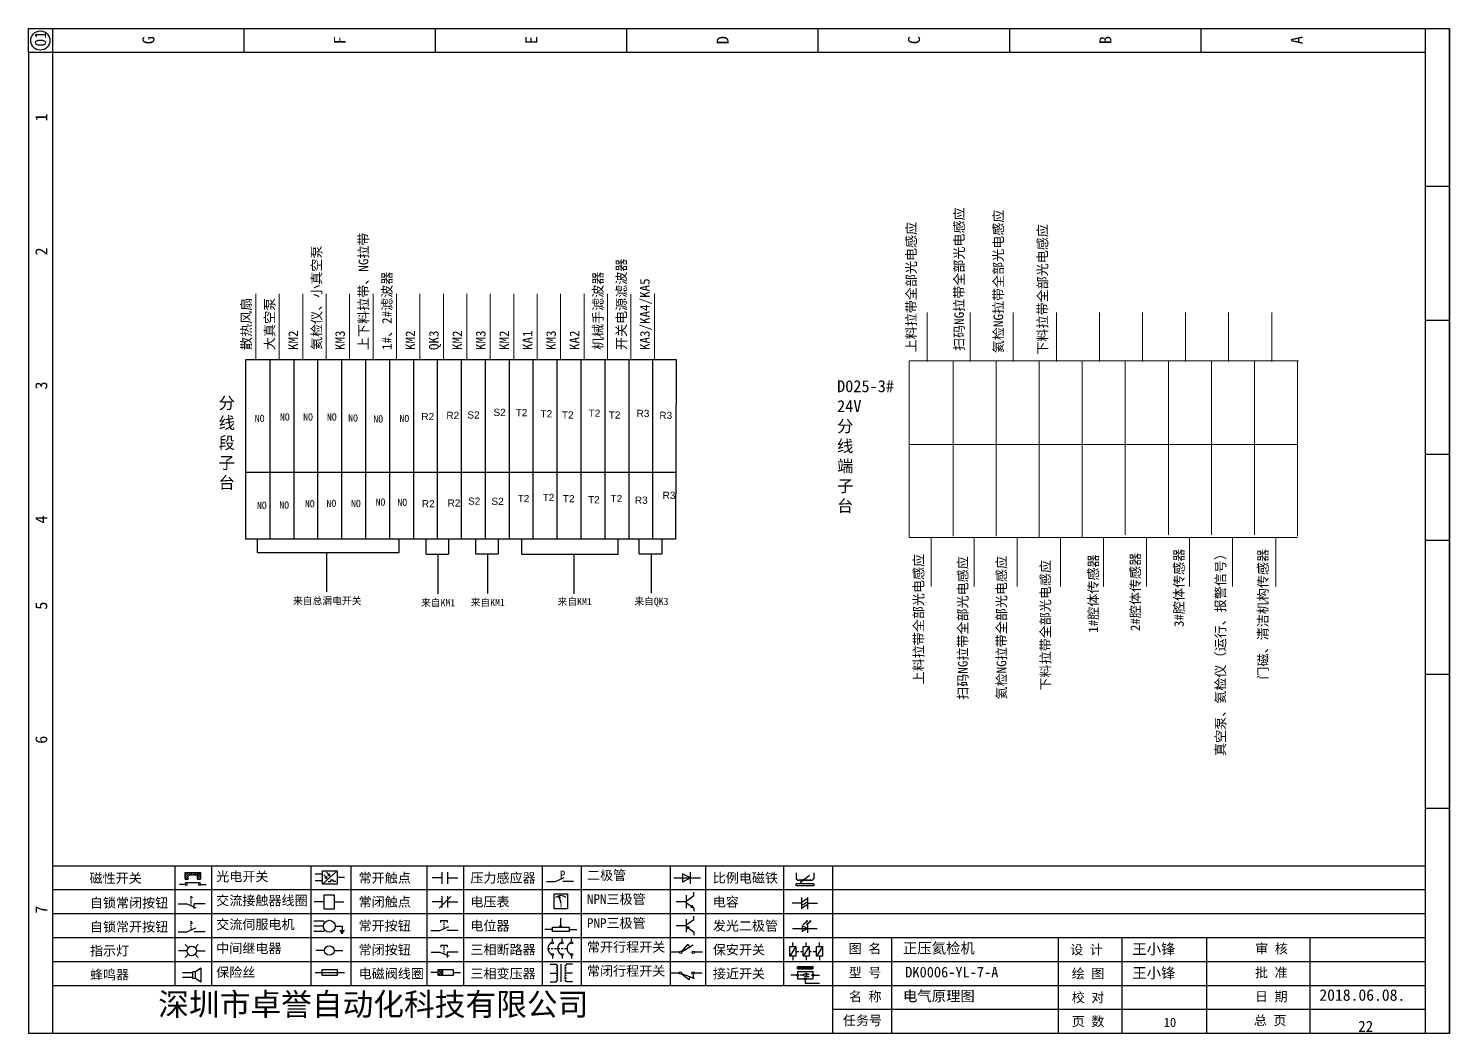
# Model space of a CAD drawing. Header units: millimetres. Extents: x 946 to 4507, y -1073 to 3239.
# Drawn here: x 2937.3 to 3234.3, y 47.2 to 257.2 of the extents above; entities that cross this region are included whole.
import ezdxf

# ---------------------------------------------------------------- set-up
doc = ezdxf.new("R2010")
doc.units = ezdxf.units.MM
doc.layers.add('1', color=3, linetype='Continuous', lineweight=20)
doc.layers.add('圖層1', color=7, linetype='Continuous', lineweight=60)
doc.styles.get("Standard").update_dxf_attribs({"font": ''})
doc.styles.add('样式 8', font='arial.ttf')
doc.styles.add('汉字', font='')
doc.styles.get('Standard').set_extended_font_data('SimSun')
doc.styles.get('汉字').set_extended_font_data('新宋体')

# ---------------------------------------------------------------- blocks, each defined once
blk = doc.blocks.new('磁性开关')
at = {"linetype": 'ByBlock'}
h = blk.add_hatch(dxfattribs=at)
h.set_pattern_fill('ANSI31', color=256, scale=0.1, style=0)
h.paths.add_polyline_path([(-1907.69, -775.29), (-1910.88, -775.29), (-1910.88, -776.69), (-1910.25, -776.69), (-1910.25, -775.79), (-1908.31, -775.79), (-1908.31, -776.69), (-1907.69, -776.69)])
for p, q in [((-1910.91, -777.81), (-1912.09, -777.81)), ((-1910.88, -776.69), (-1910.88, -775.29)), ((-1910.88, -775.29), (-1907.69, -775.29)), ((-1910.88, -776.69), (-1910.25, -776.69)), ((-1910.88, -777.39), (-1907.69, -777.39)), ((-1910.25, -776.69), (-1910.25, -775.79)), ((-1910.25, -775.79), (-1908.31, -775.79)), ((-1908.31, -776.69), (-1908.31, -775.79)), ((-1908.31, -776.69), (-1907.69, -776.69)), ((-1907.69, -775.29), (-1907.69, -776.69)), ((-1907.66, -777.81), (-1906.48, -777.81))]:
    blk.add_line(p, q, dxfattribs=at)
for centre in [(-1910.68, -777.81), (-1907.88, -777.81)]:
    blk.add_circle(centre, 0.225, dxfattribs=at)
blk = doc.blocks.new('*U227')
at = {"linetype": 'ByBlock'}
for p, q in [((-1909.23, -780.45), (-1909.23, -780.67)), ((-1909.23, -780.45), (-1908.92, -780.84)), ((-1909.23, -780.84), (-1909.23, -781.05)), ((-1911.92, -782.07), (-1910.06, -782.07)), ((-1910.06, -782.07), (-1908.18, -782.88)), ((-1909.23, -781.23), (-1909.23, -781.44)), ((-1909.23, -781.61), (-1909.23, -781.83)), ((-1909.23, -782), (-1909.23, -782.21)), ((-1909.23, -782.38), (-1909.23, -782.43)), ((-1908.52, -783.07), (-1908.52, -782.07)), ((-1906.25, -782.07), (-1908.52, -782.07))]:
    blk.add_line(p, q, dxfattribs=at)
blk = doc.blocks.new('*U228')
at = {"linetype": 'ByBlock'}
for p, q in [((-1911.92, -792.89), (-1910.06, -792.89)), ((-1910.06, -792.89), (-1908.18, -792.08)), ((-1908.88, -791.17), (-1909.23, -790.71)), ((-1909.23, -790.71), (-1909.23, -790.92)), ((-1909.23, -791.09), (-1909.23, -791.31)), ((-1909.23, -791.48), (-1909.23, -791.69)), ((-1909.23, -791.86), (-1909.23, -792.08)), ((-1909.23, -792.25), (-1909.23, -792.47)), ((-1906.25, -792.89), (-1908.52, -792.89))]:
    blk.add_line(p, q, dxfattribs=at)
blk = doc.blocks.new('蜂鸣器')
at = {"linetype": 'ByBlock'}
for p, q in [((-1907.17, -795.53), (-1908.25, -796.26)), ((-1907.17, -795.53), (-1907.17, -798.41)), ((-1908.8, -796.48), (-1911.01, -796.48)), ((-1908.8, -797.46), (-1911.01, -797.46)), ((-1908.25, -796.26), (-1908.8, -796.26)), ((-1908.8, -797.68), (-1908.8, -796.26)), ((-1908.25, -797.68), (-1908.8, -797.68)), ((-1908.25, -797.68), (-1908.25, -796.26)), ((-1907.17, -798.41), (-1908.25, -797.68))]:
    blk.add_line(p, q, dxfattribs=at)
blk = doc.blocks.new('指示灯')
at = {"linetype": 'ByBlock'}
for p, q in [((-1854.25, -776.92), (-1856.06, -776.92)), ((-1854.62, -775.59), (-1853.97, -776.23)), ((-1854.62, -778.25), (-1853.97, -777.61)), ((-1851.9, -775.59), (-1852.54, -776.23)), ((-1851.9, -778.25), (-1852.54, -777.61)), ((-1852.26, -776.92), (-1850.45, -776.92))]:
    blk.add_line(p, q, dxfattribs=at)
blk.add_circle((-1853.26, -776.92), 0.992, dxfattribs=at)
blk = doc.blocks.new('光电开关')
at = {"linetype": 'ByBlock'}
h = blk.add_hatch(dxfattribs=at)
h.set_pattern_fill('ANSI31', color=256, scale=0.01, style=0)
h.set_pattern_definition([(45, (0.172267, 0), (-0.0224506403, 0.0224506403), [])])
h.paths.add_polyline_path([(-1882.44, -776.34), (-1882.5, -775.91), (-1882.68, -776.07)])
h.paths.add_polyline_path([(-1882.44, -776.34), (-1882.68, -776.07), (-1882.86, -776.23)])
h.paths.add_polyline_path([(-1883.11, -776.45), (-1883.29, -776.61), (-1883.05, -776.88)])
h.paths.add_polyline_path([(-1883.29, -776.61), (-1883.47, -776.77), (-1883.05, -776.88)])
for p, q in [((-1884.01, -775.96), (-1885.56, -775.96)), ((-1884.01, -777.39), (-1885.56, -777.39)), ((-1880.91, -775.3), (-1884.01, -778.05)), ((-1883.75, -776.09), (-1883.05, -776.88)), ((-1883.11, -776.45), (-1883.47, -776.77)), ((-1883.05, -776.88), (-1883.47, -776.77)), ((-1883.14, -775.55), (-1882.44, -776.34)), ((-1883.05, -776.88), (-1883.11, -776.45)), ((-1882.5, -775.91), (-1882.86, -776.23)), ((-1882.44, -776.34), (-1882.86, -776.23)), ((-1882.78, -777.47), (-1882.23, -777.47)), ((-1882.44, -776.34), (-1882.5, -775.91)), ((-1882.23, -777.47), (-1882.23, -777.14)), ((-1882.23, -777.14), (-1881.78, -777.14)), ((-1881.78, -777.47), (-1881.78, -777.14)), ((-1881.23, -777.47), (-1881.78, -777.47)), ((-1879.37, -776.67), (-1880.91, -776.67))]:
    blk.add_line(p, q, dxfattribs=at)
blk.add_lwpolyline([(-1884.01, -775.3), (-1880.91, -775.3), (-1880.91, -778.05), (-1884.01, -778.05)], close=True, dxfattribs=at)
blk = doc.blocks.new('交流接触器线圈')
at = {"linetype": 'ByBlock'}
for p, q in [((-1880.82, -781.77), (-1882.87, -781.77)), ((-1878.72, -781.77), (-1876.67, -781.77))]:
    blk.add_line(p, q, dxfattribs=at)
blk.add_lwpolyline([(-1880.82, -780.28), (-1878.72, -780.28), (-1878.72, -783.26), (-1880.82, -783.26)], close=True, dxfattribs=at)
blk = doc.blocks.new('交流伺服电机')
at = {"linetype": 'ByBlock'}
for p, q in [((-1880.97, -785.75), (-1882.94, -785.75)), ((-1880.97, -786.85), (-1882.94, -786.85)), ((-1880.97, -785.75), (-1880.65, -786.03)), ((-1878.49, -786.85), (-1877.07, -786.85)), ((-1877.07, -786.85), (-1877.07, -787.72)), ((-1880.97, -787.94), (-1882.94, -787.94)), ((-1880.97, -787.94), (-1880.65, -787.67)), ((-1877.54, -787.72), (-1876.59, -787.72)), ((-1877.38, -788.01), (-1876.75, -788.01)), ((-1877.23, -788.29), (-1876.9, -788.29))]:
    blk.add_line(p, q, dxfattribs=at)
blk.add_circle((-1879.73, -786.85), 1.24, dxfattribs=at)
blk = doc.blocks.new('中间继电器')
at = {"linetype": 'ByBlock'}
for p, q in [((-1880.72, -791.92), (-1882.54, -791.92)), ((-1878.74, -791.92), (-1876.92, -791.92))]:
    blk.add_line(p, q, dxfattribs=at)
blk.add_circle((-1879.73, -791.92), 0.992, dxfattribs=at)
blk = doc.blocks.new('保险丝')
at = {"linetype": 'ByBlock'}
blk.add_line((-1882.72, -796.49), (-1876.55, -796.49), dxfattribs=at)
blk.add_lwpolyline([(-1881.2, -795.86), (-1878.06, -795.86), (-1878.06, -797.12), (-1881.2, -797.12)], close=True, dxfattribs=at)
blk = doc.blocks.new('常开按钮')
at = {"linetype": 'ByBlock'}
for p, q in [((-1910.06, -787.73), (-1908.18, -786.93)), ((-1909.9, -785.68), (-1908.56, -785.68)), ((-1909.9, -785.68), (-1909.9, -786.07)), ((-1909.23, -785.68), (-1909.23, -785.89)), ((-1909.23, -786.06), (-1909.23, -786.28)), ((-1909.23, -786.45), (-1909.23, -786.67)), ((-1909.23, -786.84), (-1909.23, -787.05)), ((-1908.56, -785.68), (-1908.56, -786.07)), ((-1911.92, -787.73), (-1910.06, -787.73)), ((-1909.23, -787.22), (-1909.23, -787.38)), ((-1906.25, -787.73), (-1908.52, -787.73))]:
    blk.add_line(p, q, dxfattribs=at)
blk = doc.blocks.new('常开触点')
at = {"linetype": 'ByBlock'}
for p, q in [((-1853.82, -782.99), (-1853.82, -780.56)), ((-1852.6, -782.99), (-1852.6, -780.56)), ((-1853.82, -781.77), (-1855.88, -781.77)), ((-1852.6, -781.77), (-1850.55, -781.77))]:
    blk.add_line(p, q, dxfattribs=at)
blk = doc.blocks.new('常闭触点')
at = {"linetype": 'ByBlock'}
for p, q in [((-1853.82, -786.77), (-1855.88, -786.77)), ((-1852.01, -785.66), (-1854.43, -788.1)), ((-1853.82, -787.99), (-1853.82, -785.56)), ((-1852.6, -787.99), (-1852.6, -785.56)), ((-1852.6, -786.77), (-1850.55, -786.77))]:
    blk.add_line(p, q, dxfattribs=at)
blk = doc.blocks.new('常闭按钮')
at = {"linetype": 'ByBlock'}
for p, q in [((-1856.13, -792.28), (-1854.28, -792.28)), ((-1854.28, -792.28), (-1852.4, -793.09)), ((-1854.11, -790.83), (-1852.77, -790.83)), ((-1854.11, -790.83), (-1854.11, -791.22)), ((-1853.44, -790.83), (-1853.44, -791.04)), ((-1853.44, -791.21), (-1853.44, -791.43)), ((-1853.44, -791.6), (-1853.44, -791.82)), ((-1853.44, -791.99), (-1853.44, -792.2)), ((-1853.44, -792.37), (-1853.44, -792.53)), ((-1852.77, -790.83), (-1852.77, -791.22)), ((-1850.47, -792.28), (-1852.73, -792.28)), ((-1852.73, -792.28), (-1852.73, -793.43))]:
    blk.add_line(p, q, dxfattribs=at)
blk = doc.blocks.new('电磁阀线圈')
at = {"linetype": 'ByBlock'}
for p, q in [((-1854.61, -795.92), (-1853.75, -797.16)), ((-1853.75, -795.92), (-1854.61, -797.16)), ((-1853.75, -795.92), (-1853.75, -797.16)), ((-1854.61, -796.54), (-1856.17, -796.54)), ((-1851.53, -796.54), (-1849.97, -796.54))]:
    blk.add_line(p, q, dxfattribs=at)
blk.add_lwpolyline([(-1854.61, -795.92), (-1851.53, -795.92), (-1851.53, -797.16), (-1854.61, -797.16)], close=True, dxfattribs=at)
blk = doc.blocks.new('电压表')
at = {"linetype": 'ByBlock'}
for p, q in [((-1814.84, -780.75), (-1814.91, -781.13)), ((-1814.6, -781.05), (-1814.91, -781.13)), ((-1814.84, -780.75), (-1814.46, -782.26)), ((-1814.84, -780.75), (-1814.6, -781.05))]:
    blk.add_line(p, q, dxfattribs=at)
blk.add_lwpolyline([(-1815.84, -780.34), (-1813.07, -780.34), (-1813.07, -783.49), (-1815.84, -783.49)], close=True, dxfattribs=at)
blk.add_arc((-1814.46, -782.26), 1.56, 46.8313, 133.1687, dxfattribs=at)
at = {"linetype": 'ByBlock', "insert": (-1814.7, -782.39), "char_height": 0.75, "width": 0.6768, "attachment_point": 1}
blk.add_mtext('V', dxfattribs=at)
blk = doc.blocks.new('电位器')
at = {"linetype": 'ByBlock'}
for p, q in [((-1814.45, -787.3), (-1814.62, -786.96)), ((-1814.62, -786.96), (-1814.27, -786.96)), ((-1814.45, -787.3), (-1814.45, -785.39)), ((-1814.45, -787.3), (-1814.27, -786.96)), ((-1816.21, -787.75), (-1817.79, -787.75)), ((-1812.68, -787.75), (-1811.1, -787.75))]:
    blk.add_line(p, q, dxfattribs=at)
blk.add_lwpolyline([(-1816.21, -787.3), (-1812.68, -787.3), (-1812.68, -788.2), (-1816.21, -788.2)], close=True, dxfattribs=at)
blk = doc.blocks.new('三相断路器')
at = {"linetype": 'ByBlock'}
for p, q in [((-1816.17, -790.33), (-1816.17, -789.7)), ((-1814.17, -790.33), (-1814.17, -789.7)), ((-1812.18, -790.33), (-1812.18, -789.7)), ((-1817.14, -791.74), (-1816.72, -791.74)), ((-1816.45, -791.74), (-1816.03, -791.74)), ((-1815.76, -791.74), (-1815.34, -791.74)), ((-1815.07, -791.74), (-1814.65, -791.74)), ((-1814.38, -791.74), (-1813.96, -791.74)), ((-1813.69, -791.74), (-1813.27, -791.74)), ((-1816.17, -793.19), (-1816.17, -793.83)), ((-1814.17, -793.19), (-1814.17, -793.83)), ((-1812.18, -793.19), (-1812.18, -793.83))]:
    blk.add_line(p, q, dxfattribs=at)
for centre in [(-1816.17, -790.55), (-1816.17, -792.98), (-1814.17, -790.55), (-1814.17, -792.98), (-1812.18, -790.55), (-1812.18, -792.98)]:
    blk.add_circle(centre, 0.219, dxfattribs=at)
for centre in [(-1815.81, -791.74), (-1813.82, -791.74), (-1811.83, -791.74)]:
    blk.add_arc(centre, 1.32, 115.5791, 244.4209, dxfattribs=at)
blk = doc.blocks.new('三相变压器')
at = {"linetype": 'ByBlock'}
for p, q in [((-1816.69, -795.03), (-1815.37, -795.03)), ((-1815.37, -795.03), (-1815.37, -795.24)), ((-1814.34, -798.7), (-1814.34, -795.04)), ((-1812, -795.03), (-1813.32, -795.03)), ((-1813.32, -795.03), (-1813.32, -795.24)), ((-1816.69, -796.87), (-1815.37, -796.87)), ((-1816.69, -798.71), (-1815.37, -798.71)), ((-1815.37, -798.71), (-1815.37, -798.5)), ((-1812, -796.87), (-1813.32, -796.87)), ((-1813.32, -798.71), (-1813.32, -798.5)), ((-1812, -798.71), (-1813.32, -798.71))]:
    blk.add_line(p, q, dxfattribs=at)
for centre, start, end in [((-1815.37, -795.51), 270, 90), ((-1815.37, -796.06), 270, 90), ((-1813.32, -795.51), 90, 270), ((-1813.32, -796.06), 90, 270), ((-1815.37, -796.6), 270, 90), ((-1815.37, -797.14), 270, 90), ((-1815.37, -797.68), 270, 90), ((-1815.37, -798.23), 270, 90), ((-1813.32, -796.6), 90, 270), ((-1813.32, -797.14), 90, 270), ((-1813.32, -797.68), 90, 270), ((-1813.32, -798.23), 90, 270)]:
    blk.add_arc(centre, 0.271, start, end, dxfattribs=at)
blk = doc.blocks.new('压力感应器')
at = {"linetype": 'ByBlock'}
for p, q in [((-1817.44, -777.73), (-1815.59, -777.73)), ((-1815.59, -777.73), (-1813.71, -776.93)), ((-1811.78, -777.73), (-1814.05, -777.73))]:
    blk.add_line(p, q, dxfattribs=at)
at = {"linetype": 'ByBlock', "insert": (-1814.65, -775.48), "char_height": 1.68, "width": 1.2242, "attachment_point": 1}
blk.add_mtext('{\\fNSimSun|b0|i0|c134|p49;P}', dxfattribs=at)
blk = doc.blocks.new('二极管')
at = {"linetype": 'ByBlock'}
for p, q in [((-1787.52, -776.77), (-1781.92, -776.77)), ((-1783.97, -776.77), (-1785.69, -775.9)), ((-1785.69, -775.9), (-1785.69, -777.65)), ((-1783.97, -776.77), (-1785.69, -777.65)), ((-1783.97, -777.99), (-1783.97, -775.56))]:
    blk.add_line(p, q, dxfattribs=at)
blk = doc.blocks.new('NPN三极管')
at = {"linetype": 'ByBlock'}
for p, q in [((-1785.73, -780.61), (-1785.73, -783.32)), ((-1785.73, -781.82), (-1784.15, -780.66)), ((-1784.15, -780.66), (-1784.15, -779.98)), ((-1785.73, -781.97), (-1787.81, -781.97)), ((-1785.73, -782.11), (-1784.15, -783.27)), ((-1784.41, -782.73), (-1784.74, -783.18)), ((-1784.15, -783.27), (-1784.74, -783.18)), ((-1784.15, -783.27), (-1784.41, -782.73)), ((-1784.15, -783.27), (-1784.15, -783.96))]:
    blk.add_line(p, q, dxfattribs=at)
blk = doc.blocks.new('PNP三极管')
at = {"linetype": 'ByBlock'}
for p, q in [((-1784.9, -786.74), (-1786.98, -786.74)), ((-1784.9, -785.38), (-1784.9, -788.09)), ((-1784.9, -786.59), (-1783.32, -785.43)), ((-1784.9, -786.88), (-1783.32, -788.04)), ((-1784.9, -786.88), (-1784.31, -786.97)), ((-1784.9, -786.88), (-1784.64, -787.42)), ((-1784.31, -786.97), (-1784.64, -787.42)), ((-1783.32, -785.43), (-1783.32, -784.75)), ((-1783.32, -788.04), (-1783.32, -788.73))]:
    blk.add_line(p, q, dxfattribs=at)
blk = doc.blocks.new('常开行程开关')
at = {"linetype": 'ByBlock'}
for p, q in [((-1786.29, -792.3), (-1788.01, -792.3)), ((-1785.89, -792.17), (-1784.52, -790.62)), ((-1785.89, -792.17), (-1783.43, -790.72)), ((-1784.52, -790.62), (-1784.19, -791.17)), ((-1781.48, -792.3), (-1783.21, -792.3))]:
    blk.add_line(p, q, dxfattribs=at)
for centre in [(-1786.07, -792.3), (-1783.42, -792.3)]:
    blk.add_circle(centre, 0.219, dxfattribs=at)
blk = doc.blocks.new('常闭行程开关')
at = {"linetype": 'ByBlock'}
for p, q in [((-1786.34, -796.62), (-1788.07, -796.62)), ((-1785.93, -796.72), (-1783.25, -797.7)), ((-1785.93, -796.72), (-1784.3, -798)), ((-1784.3, -798), (-1784.08, -797.4)), ((-1783.48, -796.84), (-1783.48, -797.85)), ((-1781.54, -796.62), (-1783.26, -796.62))]:
    blk.add_line(p, q, dxfattribs=at)
for centre in [(-1786.12, -796.62), (-1783.48, -796.62)]:
    blk.add_circle(centre, 0.219, dxfattribs=at)
blk = doc.blocks.new('电容')
at = {"linetype": 'ByBlock'}
for p, q in [((-1756.08, -782.99), (-1756.08, -780.56)), ((-1754.86, -780.79), (-1756.08, -781.55)), ((-1754.86, -782.99), (-1754.86, -780.56)), ((-1756.08, -781.77), (-1758.13, -781.77)), ((-1754.86, -781.44), (-1756.08, -782.2)), ((-1754.86, -781.99), (-1756.08, -782.75)), ((-1754.86, -781.77), (-1752.81, -781.77))]:
    blk.add_line(p, q, dxfattribs=at)
blk = doc.blocks.new('发光二极管')
at = {"linetype": 'ByBlock'}
for p, q in [((-1758.01, -786.77), (-1752.89, -786.77)), ((-1754.84, -786.77), (-1756.04, -786.16)), ((-1756.04, -786.16), (-1756.04, -787.39)), ((-1754.84, -786.77), (-1756.04, -787.39)), ((-1755.78, -785.92), (-1754.89, -785.14)), ((-1754.89, -785.14), (-1755.2, -785.22)), ((-1755.2, -785.22), (-1755.01, -785.43)), ((-1755.08, -785.92), (-1754.18, -785.14)), ((-1754.89, -785.14), (-1755.01, -785.43)), ((-1754.84, -787.63), (-1754.84, -785.92)), ((-1754.18, -785.14), (-1754.49, -785.22)), ((-1754.49, -785.22), (-1754.31, -785.43)), ((-1754.18, -785.14), (-1754.31, -785.43))]:
    blk.add_line(p, q, dxfattribs=at)
blk = doc.blocks.new('比例电磁阀')
at = {"linetype": 'ByBlock'}
for p, q in [((-1757.26, -775.38), (-1757.26, -776.71)), ((-1757.26, -776.71), (-1757.05, -776.71)), ((-1753.6, -777.73), (-1757.25, -777.73)), ((-1757.25, -778.13), (-1757.25, -777.73)), ((-1753.6, -778.13), (-1757.25, -778.13)), ((-1754.5, -775.98), (-1756.35, -777.44)), ((-1756.35, -777.44), (-1756.25, -777.25)), ((-1756.35, -777.44), (-1756.15, -777.38)), ((-1756.15, -777.38), (-1756.25, -777.25)), ((-1753.58, -776.71), (-1753.8, -776.71)), ((-1753.6, -777.73), (-1753.6, -778.13)), ((-1753.58, -775.38), (-1753.58, -776.71))]:
    blk.add_line(p, q, dxfattribs=at)
for centre in [(-1756.78, -776.71), (-1756.24, -776.71), (-1755.7, -776.71), (-1755.15, -776.71), (-1754.61, -776.71), (-1754.07, -776.71)]:
    blk.add_arc(centre, 0.271, 180, 0, dxfattribs=at)
blk = doc.blocks.new('保安开关')
at = {"linetype": 'ByBlock'}
for p, q in [((-1757.96, -790.79), (-1757.96, -789.97)), ((-1755.17, -790.79), (-1755.17, -789.97)), ((-1752.39, -790.79), (-1752.39, -789.97)), ((-1757.33, -790.79), (-1758.6, -792.81)), ((-1757.96, -792.81), (-1757.96, -793.62)), ((-1757.33, -791.8), (-1756.72, -791.8)), ((-1756.35, -791.8), (-1755.89, -791.8)), ((-1754.54, -790.79), (-1755.81, -792.81)), ((-1755.17, -792.81), (-1755.17, -793.62)), ((-1754.52, -791.8), (-1754.06, -791.8)), ((-1753.69, -791.8), (-1753.08, -791.8)), ((-1751.75, -790.79), (-1753.02, -792.81)), ((-1752.39, -792.81), (-1752.39, -793.62))]:
    blk.add_line(p, q, dxfattribs=at)
for points in [[(-1758.6, -790.79), (-1757.33, -790.79), (-1757.33, -792.81), (-1758.6, -792.81)], [(-1755.81, -790.79), (-1754.54, -790.79), (-1754.54, -792.81), (-1755.81, -792.81)], [(-1753.02, -790.79), (-1751.75, -790.79), (-1751.75, -792.81), (-1753.02, -792.81)]]:
    blk.add_lwpolyline(points, close=True, dxfattribs=at)
blk = doc.blocks.new('接近开关')
at = {"linetype": 'ByBlock'}
h = blk.add_hatch(dxfattribs=at)
h.set_pattern_fill('ANSI31', color=256, scale=0.01, style=0)
h.set_pattern_definition([(45, (-89.131516, -30.795668), (-0.0224506403, 0.0224506403), [])])
h.paths.add_polyline_path([(-1513.76, -1123.35), (-1513.76, -1122.85), (-1516.96, -1122.85), (-1516.96, -1123.35)])
for p, q in [((-1517.18, -1124.71), (-1518.36, -1124.71)), ((-1516.96, -1123.35), (-1516.96, -1122.85)), ((-1516.96, -1122.85), (-1513.76, -1122.85)), ((-1516.96, -1123.35), (-1513.76, -1123.35)), ((-1516.96, -1123.95), (-1513.76, -1123.95)), ((-1516.96, -1123.95), (-1516.96, -1125.47)), ((-1516.96, -1125.47), (-1513.76, -1125.47)), ((-1515.91, -1124.71), (-1516.45, -1124.71)), ((-1515.11, -1124.31), (-1515.91, -1124.71)), ((-1515.11, -1125.11), (-1515.91, -1124.71)), ((-1515.33, -1124.53), (-1515.17, -1124.53)), ((-1515.33, -1124.88), (-1515.17, -1124.88)), ((-1515.25, -1124.45), (-1515.25, -1124.61)), ((-1515.11, -1124.31), (-1515.11, -1125.11)), ((-1515.11, -1124.48), (-1514.58, -1124.48)), ((-1515.11, -1124.94), (-1514.58, -1124.94)), ((-1513.76, -1122.85), (-1513.76, -1123.35)), ((-1513.76, -1123.95), (-1513.76, -1125.47)), ((-1513.54, -1124.71), (-1512.36, -1124.71)), ((-1515.36, -1125.69), (-1515.36, -1126.36)), ((-1515.36, -1126.36), (-1512.36, -1126.36))]:
    blk.add_line(p, q, dxfattribs=at)
for centre in [(-1516.96, -1124.71), (-1515.36, -1125.47), (-1513.76, -1124.71)]:
    blk.add_circle(centre, 0.225, dxfattribs=at)

msp = doc.modelspace()

# ---------------------------------------------------------------- linework, layer by layer
at = {"linetype": 'ByBlock'}
for p, q in [((2937.26, 257.228), (3234.26, 257.228)), ((2937.26, 252.228), (2937.26, 257.228)), ((2942.26, 257.228), (2942.26, 47.228)), ((3234.26, 257.228), (3234.26, 47.228)), ((3234.26, 47.228), (3234.26, 257.228)), ((2937.26, 252.228), (2937.26, 67.228)), ((3229.26, 82.228), (2942.26, 82.228)), ((3229.26, 77.228), (2942.26, 77.228)), ((3229.26, 72.228), (2942.26, 72.228)), ((2937.26, 67.228), (2937.26, 47.228)), ((3229.26, 67.228), (2942.26, 67.228)), ((3229.26, 62.228), (2942.26, 62.228)), ((3229.26, 57.228), (2942.26, 57.228)), ((3229.26, 52.228), (3105.283, 52.228)), ((3234.26, 47.228), (2937.26, 47.228))]:
    msp.add_line(p, q, dxfattribs=at)
at = {"color": 0, "lineweight": -2}
for p, q in [((2967.839, 82.228), (2967.839, 57.228)), ((2975.515, 82.228), (2975.515, 57.228)), ((2996.305, 82.228), (2996.305, 57.228)), ((3004.659, 82.228), (3004.659, 57.228)), ((3020.514, 82.228), (3020.514, 57.228)), ((3028.162, 82.228), (3028.162, 57.228)), ((3044.654, 82.228), (3044.654, 57.228)), ((3052.756, 82.228), (3052.756, 57.228)), ((3071.376, 82.228), (3071.376, 57.228)), ((3078.735, 82.228), (3078.735, 57.228)), ((3095.045, 82.228), (3095.045, 57.228)), ((3105.283, 82.228), (3105.283, 47.312)), ((3117.604, 67.228), (3117.604, 47.312)), ((3152.475, 67.228), (3152.475, 47.228)), ((3165.739, 67.228), (3165.739, 47.228)), ((3183.431, 67.228), (3183.431, 47.228)), ((3205.042, 67.228), (3205.042, 47.228))]:
    msp.add_line(p, q, dxfattribs=at)
at = {"linetype": 'ByBlock'}
for points in [[(2982.26, 257.228), (2982.26, 252.228)], [(3022.26, 257.228), (3022.26, 252.228)], [(3062.26, 257.228), (3062.26, 252.228)], [(3102.26, 257.228), (3102.26, 252.228)], [(3142.26, 257.228), (3142.26, 252.228)], [(3182.26, 257.228), (3182.26, 252.228)], [(3229.26, 47.228), (3229.26, 257.228)], [(3229.26, 252.228), (2937.26, 252.228)], [(3234.26, 224.228), (3229.26, 224.228)], [(3234.26, 196.228), (3229.26, 196.228)], [(3234.26, 168.228), (3229.26, 168.228)], [(3234.26, 150.228), (3229.26, 150.228)], [(3234.26, 122.228), (3229.26, 122.228)], [(3234.26, 94.228), (3229.26, 94.228)]]:
    msp.add_lwpolyline(points, dxfattribs=at)
msp.add_circle((2939.748, 254.7), 2, dxfattribs=at)
at = {"layer": '1', "color": 7, "linetype": 'Continuous', "lineweight": 13}
for p, q in [((2984.782, 188.148), (2984.782, 201.795)), ((2989.682, 188.148), (2989.682, 201.795)), ((2994.582, 188.148), (2994.582, 201.795)), ((2999.482, 188.148), (2999.482, 201.795)), ((3004.382, 188.148), (3004.382, 201.795)), ((3009.282, 188.148), (3009.282, 201.795)), ((3014.182, 188.148), (3014.182, 201.795)), ((3019.082, 188.148), (3019.082, 201.795)), ((3023.982, 188.148), (3023.982, 201.795)), ((3028.882, 188.148), (3028.882, 201.795)), ((3033.782, 188.148), (3033.782, 201.795)), ((3038.682, 188.148), (3038.682, 201.795)), ((3043.582, 188.148), (3043.582, 201.795)), ((3048.482, 188.148), (3048.482, 201.795)), ((3053.382, 188.148), (3053.382, 201.795)), ((3058.282, 188.148), (3058.282, 201.795)), ((3063.182, 188.148), (3063.182, 201.795)), ((3068.082, 188.148), (3068.082, 201.795)), ((3125.089, 197.858), (3125.089, 187.609)), ((3134.089, 197.858), (3134.089, 187.609)), ((3143.089, 197.858), (3143.089, 187.609)), ((3152.089, 197.858), (3152.089, 187.609)), ((3161.089, 197.858), (3161.089, 187.609)), ((3170.089, 197.858), (3170.089, 187.609)), ((3179.089, 197.858), (3179.089, 187.609)), ((3188.089, 197.858), (3188.089, 187.609)), ((3197.089, 197.858), (3197.089, 187.609)), ((3121.345, 187.794), (3121.345, 150.901)), ((3121.382, 187.79), (3202.689, 187.79)), ((3121.487, 187.793), (3130.487, 187.793)), ((3130.487, 187.793), (3130.487, 151.125)), ((3139.487, 151.125), (3139.487, 187.786)), ((3148.487, 187.778), (3148.487, 151.031)), ((3157.487, 151.031), (3157.487, 187.757)), ((3166.487, 187.767), (3166.487, 151.412)), ((3175.487, 151.412), (3175.487, 187.757)), ((3184.487, 187.779), (3184.487, 151.412)), ((3193.487, 151.412), (3193.487, 187.735)), ((3202.487, 187.778), (3202.487, 151.114)), ((3121.555, 170.323), (3202.537, 170.323)), ((3121.345, 150.901), (3202.48, 150.901)), ((3125.926, 150.894), (3125.926, 140.646)), ((3134.926, 150.894), (3134.926, 140.646)), ((3143.926, 150.894), (3143.926, 140.646)), ((3152.926, 150.894), (3152.926, 140.646)), ((3161.926, 150.894), (3161.926, 140.646)), ((3170.926, 150.894), (3170.926, 140.646)), ((3179.926, 150.894), (3179.926, 140.646)), ((3188.926, 150.894), (3188.926, 140.646)), ((3197.926, 150.894), (3197.926, 140.646))]:
    msp.add_line(p, q, dxfattribs=at)
at = {"layer": '圖層1', "lineweight": -3}
for p, q in [((2987.703, 188.056), (2987.703, 150.537)), ((2992.703, 188.056), (2992.703, 150.537)), ((2997.703, 188.056), (2997.703, 150.537)), ((3002.703, 188.056), (3002.703, 150.537)), ((3007.703, 188.056), (3007.703, 150.537)), ((3012.703, 188.056), (3012.703, 150.537)), ((3017.703, 188.056), (3017.703, 150.537)), ((3022.703, 188.056), (3022.703, 150.537)), ((3027.703, 188.056), (3027.703, 150.537)), ((3032.703, 188.056), (3032.703, 150.537)), ((3037.703, 188.056), (3037.703, 150.537)), ((3042.703, 188.056), (3042.703, 150.537)), ((3047.703, 188.056), (3047.703, 150.537)), ((3052.703, 188.056), (3052.703, 150.537)), ((3057.703, 188.056), (3057.703, 150.537)), ((3062.703, 188.056), (3062.703, 150.537)), ((3067.703, 188.056), (3067.703, 150.537)), ((2982.846, 164.506), (3072.694, 164.506)), ((2985.13, 147.715), (2985.13, 150.537)), ((3014.764, 147.715), (3014.764, 150.537)), ((3020.348, 147.401), (3020.348, 150.537)), ((3025.129, 147.401), (3025.129, 150.537)), ((3030.73, 147.458), (3030.73, 150.594)), ((3035.51, 147.458), (3035.51, 150.594)), ((3040.348, 147.401), (3040.348, 150.537)), ((3060.473, 147.401), (3060.473, 150.537)), ((3064.922, 147.484), (3064.922, 150.62)), ((3069.703, 147.484), (3069.703, 150.62)), ((2985.13, 147.715), (3014.764, 147.715)), ((3020.348, 147.401), (3025.071, 147.401)), ((3030.73, 147.458), (3035.453, 147.458)), ((3040.348, 147.401), (3060.507, 147.401)), ((3064.922, 147.484), (3069.645, 147.484))]:
    msp.add_line(p, q, dxfattribs=at)
at = {"layer": '圖層1', "lineweight": 30}
for p, q in [((2999.575, 147.715), (2999.575, 139.5)), ((3022.842, 147.338), (3022.842, 139.123)), ((3033.223, 147.395), (3033.223, 139.18)), ((3051.252, 147.338), (3051.252, 139.123)), ((3067.416, 147.421), (3067.416, 139.206))]:
    msp.add_line(p, q, dxfattribs=at)
at = {"layer": '圖層1', "lineweight": -3}
msp.add_lwpolyline([(2982.703, 188.056), (3072.632, 188.056), (3072.482, 150.537), (2982.703, 150.537)], close=True, dxfattribs=at)

# ---------------------------------------------------------------- block references
at = {"linetype": 'ByBlock'}
for name, p in [('磁性开关', (4880.902, 856.187)), ('光电开关', (4882.712, 856.496)), ('常开触点', (4877.527, 861.525)), ('压力感应器', (4862.966, 856.744)), ('二极管', (4859.628, 856.502)), ('比例电磁阀', (4854.972, 856.209)), ('*U227', (4880.448, 856.405)), ('交流接触器线圈', (4879.872, 856.496)), ('常闭触点', (4877.527, 861.525)), ('电压表', (4862.966, 856.744)), ('NPN三极管', (4860.453, 856.731)), ('电容', (4854.972, 856.209)), ('电位器', (4862.966, 856.744)), ('PNP三极管', (4859.628, 856.502)), ('*U228', (4880.448, 861.405)), ('交流伺服电机', (4879.872, 856.496)), ('常开按钮', (4933.312, 856.525)), ('发光二极管', (4854.972, 855.92)), ('指示灯', (4824.662, 841.405)), ('中间继电器', (4879.872, 856.496)), ('常闭按钮', (4877.527, 856.525)), ('三相断路器', (4862.966, 856.744)), ('常开行程开关', (4859.628, 856.502)), ('保安开关', (4854.972, 856.209)), ('蜂鸣器', (4880.448, 856.405)), ('保险丝', (4879.872, 856.496)), ('电磁阀线圈', (4877.527, 856.525)), ('三相变压器', (4862.966, 856.744)), ('常闭行程开关', (4859.628, 856.502)), ('接近开关', (4614.972, 1184.125))]:
    msp.add_blockref(name, p, dxfattribs=at)

# ---------------------------------------------------------------- texts
at = {"linetype": 'ByBlock', "attachment_point": 1, "rotation": 90}
for s, insert, char_height, width in [('{\\fKaiTi_GB2312|b0|i0|c134|p0;01}', (2938.548, 253.426), 2.4, 60.2542), ('{\\fKaiTi_GB2312|b0|i0|c134|p0;G}', (2961.089, 253.935), 2.5, 5), ('{\\fKaiTi_GB2312|b0|i0|c134|p0;F}', (3001.089, 253.935), 2.5, 5), ('{\\fKaiTi_GB2312|b0|i0|c134|p0;E}', (3041.089, 253.935), 2.5, 5), ('{\\fKaiTi_GB2312|b0|i0|c134|p0;D}', (3081.089, 253.935), 2.5, 5), ('{\\fKaiTi_GB2312|b0|i0|c134|p0;C}', (3121.089, 253.935), 2.5, 5), ('{\\fKaiTi_GB2312|b0|i0|c134|p0;B}', (3161.089, 253.935), 2.5, 5), ('{\\fKaiTi_GB2312|b0|i0|c134|p0;A}', (3201.089, 253.935), 2.5, 5), ('{\\fKaiTi_GB2312|b0|i0|c134|p49;1}', (2938.688, 237.772), 2.5, 11.7517), ('{\\fKaiTi_GB2312|b0|i0|c134|p49;2}', (2938.688, 209.772), 2.5, 11.7517), ('{\\fKaiTi_GB2312|b0|i0|c134|p49;3}', (2938.688, 181.772), 2.5, 11.7517), ('{\\fKaiTi_GB2312|b0|i0|c134|p49;4}', (2938.688, 153.772), 2.5, 11.7517), ('{\\fKaiTi_GB2312|b0|i0|c134|p49;5}', (2938.688, 135.772), 2.5, 11.7517), ('{\\fKaiTi_GB2312|b0|i0|c134|p49;6}', (2938.688, 107.772), 2.5, 11.7517), ('{\\fKaiTi_GB2312|b0|i0|c134|p49;7}', (2938.688, 72.266), 2.5, 11.7517)]:
    msp.add_mtext(s, dxfattribs=dict(at, insert=insert, char_height=char_height, width=width))
at = {"color": 0, "lineweight": -2, "char_height": 2, "width": 71.79445, "attachment_point": 1, "rotation": 90}
for s, insert in [('{\\C7;扫码NG拉带全部光电感应}', (3130.759, 189.835)), ('{\\C7;氦检NG拉带全部光电感应}', (3138.954, 189.375)), ('{\\C7;上下料拉带、NG拉带}', (3006.28, 190.037)), ('{\\C7;上料拉带全部光电感应}', (3120.748, 189.544)), ('{\\C7;下料拉带全部光电感应}', (3148.192, 189.074)), ('{\\C7;氦检仪、小真空泵}', (2996.48, 190.037)), ('{\\C7;开关电源滤波器}', (3060.18, 190.037)), ('{\\C7;1#、2#滤波器}', (3011.18, 190.037)), ('{\\C7;机械手滤波器}', (3055.28, 190.037)), ('{\\C7;KA3/KA4/KA5}', (3065.08, 190.037)), ('{\\C7;散热风扇}', (2981.78, 190.037)), ('{\\C7;大真空泵}', (2986.68, 190.037)), ('{\\C7;KM2}', (2991.58, 190.037)), ('{\\C7;KM3}', (3001.38, 190.037)), ('{\\C7;KM2}', (3016.08, 190.037)), ('{\\C7;QK3}', (3020.98, 190.037)), ('{\\C7;KM2}', (3025.88, 190.037)), ('{\\C7;KM3}', (3030.78, 190.037)), ('{\\C7;KM2}', (3035.68, 190.037)), ('{\\C7;KA1}', (3040.58, 190.037)), ('{\\C7;KM3}', (3045.48, 190.037)), ('{\\C7;KA2}', (3050.38, 190.037)), ('{\\C7;上料拉带全部光电感应}', (3122.301, 120.177)), ('{\\C7;扫码NG拉带全部光电感应}', (3131.527, 116.962)), ('{\\C7;氦检NG拉带全部光电感应}', (3139.608, 117.029)), ('{\\C7;下料拉带全部光电感应}', (3148.796, 118.895)), ('{\\C7;1#腔体传感器}', (3158.798, 130.965)), ('{\\C7;2#腔体传感器}', (3167.582, 131.306)), ('{\\C7;3#腔体传感器}', (3176.707, 132.158)), ('{\\C7;真空泵、氦检仪（运行、报警信号）}', (3185.383, 105.227)), ('{\\C7;门磁、清洁机构传感器}', (3194.261, 121.193))]:
    msp.add_mtext(s, dxfattribs=dict(at, insert=insert))
at = {"attachment_point": 1}
for s, insert, char_height, width, style in [('R2', (3019.374, 176.9), 1.5, 4.96666, '样式 8'), ('R2', (3024.611, 177.137), 1.5, 4.96666, '样式 8'), ('S2', (3028.996, 177.226), 1.5, 4.96666, '样式 8'), ('S2', (3034.448, 177.76), 1.5, 4.96666, '样式 8'), ('T2', (3039.084, 177.717), 1.5, 4.96666, '样式 8'), ('T2', (3044.29, 177.469), 1.5, 4.96666, '样式 8'), ('T2', (3048.752, 177.221), 1.5, 4.96666, '样式 8'), ('T2', (3054.329, 177.593), 1.5, 4.96666, '样式 8'), ('T2', (3058.543, 177.221), 1.5, 4.96666, '样式 8'), ('R3', (3064.356, 177.546), 1.5, 4.96666, '样式 8'), ('R3', (3069.114, 177.138), 1.5, 4.96666, '样式 8'), ('R3', (3069.793, 160.434), 1.5, 4.96666, '样式 8'), ('R2', (3019.483, 158.684), 1.5, 4.96666, '样式 8'), ('R2', (3024.849, 158.829), 1.5, 4.96666, '样式 8'), ('S2', (3029.124, 159.218), 1.5, 4.96666, '样式 8'), ('S2', (3034.02, 159.179), 1.5, 4.96666, '样式 8'), ('T2', (3039.5, 159.763), 1.5, 4.96666, '样式 8'), ('T2', (3044.725, 159.992), 1.5, 4.96666, '样式 8'), ('T2', (3048.956, 159.741), 1.5, 4.96666, '样式 8'), ('T2', (3054.205, 159.516), 1.5, 4.96666, '样式 8'), ('T2', (3058.915, 159.764), 1.5, 4.96666, '样式 8'), ('R3', (3064.009, 159.408), 1.5, 4.96666, '样式 8'), ('正压氦检机', (3120.031, 66.168), 2.2, 75.3177, '汉字'), ('{\\fKaiTi_GB2312|b0|i0|c134|p49;DK0006-YL-7-A}', (3120.509, 61.168), 2.2, 75.3177, '汉字')]:
    msp.add_mtext(s, dxfattribs=dict(at, insert=insert, char_height=char_height, width=width, style=style))
at = {"char_height": 2, "attachment_point": 1, "style": '汉字'}
for s, insert in [('{\\fKaiTi_GB2312|b0|i0|c134|p49;磁性开关}', (2950.034, 80.699)), ('{\\fKaiTi_GB2312|b0|i0|c134|p49;光电开关}', (2976.51, 81.036)), ('{\\fKaiTi_GB2312|b0|i0|c134|p49;常开触点}', (3006.263, 80.749)), ('{\\fKaiTi_GB2312|b0|i0|c134|p49;压力感应器}', (3029.623, 80.758)), ('{\\fKaiTi_GB2312|b0|i0|c134|p49;二极管}', (3053.989, 81.32)), ('{\\fKaiTi_GB2312|b0|i0|c134|p49;比例电磁铁}', (3080.278, 80.749)), ('{\\fKaiTi_GB2312|b0|i0|c134|p49;自锁常闭按钮}', (2950.116, 75.542)), ('{\\fKaiTi_GB2312|b0|i0|c134|p49;交流接触器线圈}', (2976.51, 76.036)), ('{\\fKaiTi_GB2312|b0|i0|c134|p49;常闭触点}', (3006.263, 75.749)), ('{\\fKaiTi_GB2312|b0|i0|c134|p49;电压表}', (3029.623, 75.758)), ('{\\fKaiTi_GB2312|b0|i0|c134|p49;NPN三极管}', (3053.989, 76.32)), ('{\\fKaiTi_GB2312|b0|i0|c134|p49;电容}', (3080.278, 75.749)), ('{\\fKaiTi_GB2312|b0|i0|c134|p49;交流伺服电机}', (2976.51, 71.036)), ('{\\fKaiTi_GB2312|b0|i0|c134|p49;PNP三极管}', (3053.989, 71.32)), ('{\\fKaiTi_GB2312|b0|i0|c134|p49;自锁常开按钮}', (2950.116, 70.542)), ('{\\fKaiTi_GB2312|b0|i0|c134|p49;常开按钮}', (3006.263, 70.749)), ('{\\fKaiTi_GB2312|b0|i0|c134|p49;电位器}', (3029.623, 70.758)), ('{\\fKaiTi_GB2312|b0|i0|c134|p49;发光二极管}', (3080.278, 70.749)), ('{\\fKaiTi_GB2312|b0|i0|c134|p49;指示灯}', (2950.116, 65.542)), ('{\\fKaiTi_GB2312|b0|i0|c134|p49;中间继电器}', (2976.51, 66.036)), ('{\\fKaiTi_GB2312|b0|i0|c134|p49;常闭按钮}', (3006.263, 65.749)), ('{\\fKaiTi_GB2312|b0|i0|c134|p49;三相断路器}', (3029.623, 65.758)), ('{\\fKaiTi_GB2312|b0|i0|c134|p49;常开行程开关}', (3053.989, 66.32)), ('{\\fKaiTi_GB2312|b0|i0|c134|p49;保安开关}', (3080.278, 65.749)), ('{\\fKaiTi_GB2312|b0|i0|c134|p0;图 名}', (3108.677, 65.983)), ('{\\fKaiTi_GB2312|b0|i0|c134|p0;设 计}', (3154.966, 65.768)), ('{\\fKaiTi_GB2312|b0|i0|c134|p0;审 核}', (3193.645, 65.977)), ('{\\fKaiTi_GB2312|b0|i0|c134|p49;蜂鸣器}', (2950.116, 60.542)), ('{\\fKaiTi_GB2312|b0|i0|c134|p49;保险丝}', (2976.51, 61.036)), ('{\\fKaiTi_GB2312|b0|i0|c134|p49;电磁阀线圈}', (3006.263, 60.749)), ('{\\fKaiTi_GB2312|b0|i0|c134|p49;三相变压器}', (3029.623, 60.758)), ('{\\fKaiTi_GB2312|b0|i0|c134|p49;常闭行程开关}', (3053.989, 61.32)), ('{\\fKaiTi_GB2312|b0|i0|c134|p49;接近开关}', (3080.278, 60.749)), ('{\\fKaiTi_GB2312|b0|i0|c134|p0;型 号}', (3108.677, 60.983)), ('{\\fKaiTi_GB2312|b0|i0|c134|p0;绘 图}', (3155.294, 60.768)), ('{\\fKaiTi_GB2312|b0|i0|c134|p0;批 准}', (3193.575, 60.977)), ('{\\fKaiTi_GB2312|b0|i0|c134|p0;名 称}', (3108.728, 55.983)), ('{\\fKaiTi_GB2312|b0|i0|c134|p0;校 对}', (3155.294, 55.768)), ('{\\fKaiTi_GB2312|b0|i0|c134|p0;日 期}', (3193.575, 55.977)), ('{\\fKaiTi_GB2312|b0|i0|c134|p0;任务号}', (3107.459, 50.977)), ('{\\fKaiTi_GB2312|b0|i0|c134|p0;页 数}', (3155.294, 50.768)), ('{\\fKaiTi_GB2312|b0|i0|c134|p0;总 页}', (3193.347, 50.977))]:
    msp.add_mtext(s, dxfattribs=dict(at, insert=insert))
at = {"attachment_point": 1}
for s, insert, char_height, width in [('王小锋', (3167.96, 65.982), 2.2, 75.3177), ('王小锋', (3167.96, 60.982), 2.2, 75.3177), ('{\\fKaiTi_GB2312|b0|i0|c134|p49;电气原理图}', (3120.026, 56.175), 2.2, 75.3177), ('{\\fKaiTi_GB2312|b0|i0|c134|p49;2018.06.08.}', (3207.045, 56.48), 2.4, 72.30504), ('{\\fKaiTi_GB2312|b0|i0|c134|p49;10}', (3174.523, 50.53), 1.92, 75.3177), ('{\\fKaiTi_GB2312|b0|i0|c134|p49;22}', (3215.163, 49.886), 2.304, 90.38124)]:
    msp.add_mtext(s, dxfattribs=dict(at, insert=insert, char_height=char_height, width=width))
at = {"color": 0, "lineweight": -2, "insert": (2964.393, 55.699), "char_height": 4.70644, "width": 96.11383, "attachment_point": 1}
msp.add_mtext('深圳市卓誉自动化科技有限公司', dxfattribs=at)
at = {"layer": '圖層1', "lineweight": -3}
for s, insert, char_height, width, attachment_point in [('{\\fSimSun|b0|i0|c134|p54;D025-3# 24V分线端子台}', (3106.251, 183.733), 2.5, 3.78912, 1), ('{\\fSimSun|b0|i0|c134|p54;分线段子台}', (2977.008, 180.233), 2.5, 3.78912, 1), ('{\\fSimSun|b0|i0|c134|p54;NO}', (2984.568, 176.491), 1.5, 3.78912, 1), ('{\\fSimSun|b0|i0|c134|p54;NO}', (2989.827, 176.794), 1.5, 3.78912, 1), ('{\\fSimSun|b0|i0|c134|p54;NO}', (2994.681, 176.794), 1.5, 3.78912, 1), ('{\\fSimSun|b0|i0|c134|p54;NO}', (2999.637, 176.794), 1.5, 3.78912, 1), ('{\\fSimSun|b0|i0|c134|p54;NO}', (3004.087, 176.592), 1.5, 3.78912, 1), ('{\\fSimSun|b0|i0|c134|p54;NO}', (3009.346, 176.39), 1.5, 3.78912, 1), ('{\\fSimSun|b0|i0|c134|p54;NO}', (3014.808, 176.491), 1.5, 3.78912, 1), ('{\\fSimSun|b0|i0|c134|p54;NO}', (2985.016, 158.336), 1.5, 3.78912, 1), ('{\\fSimSun|b0|i0|c134|p54;NO}', (2989.689, 158.398), 1.5, 3.78912, 1), ('{\\fSimSun|b0|i0|c134|p54;NO}', (2995.044, 158.679), 1.5, 3.78912, 1), ('{\\fSimSun|b0|i0|c134|p54;NO}', (2999.553, 158.736), 1.5, 3.78912, 1), ('{\\fSimSun|b0|i0|c134|p54;NO}', (3004.682, 158.736), 1.5, 3.78912, 1), ('{\\fSimSun|b0|i0|c134|p54;NO}', (3009.812, 159.017), 1.5, 3.78912, 1), ('{\\fSimSun|b0|i0|c134|p54;NO}', (3014.378, 158.961), 1.5, 3.78912, 1), ('来自总漏电开关', (2992.551, 136.711), 1.5, 22.73802, 7), ('来自KM1', (3019.301, 136.327), 1.5, 12.14604, 7), ('来自KM1', (3029.682, 136.384), 1.5, 12.14604, 7), ('来自KM1', (3047.838, 136.565), 1.5, 12.14604, 7), ('来自QK3', (3063.875, 136.41), 1.5, 12.14604, 7)]:
    msp.add_mtext(s, dxfattribs=dict(at, insert=insert, char_height=char_height, width=width, attachment_point=attachment_point))

doc.saveas('drawing.dxf')
